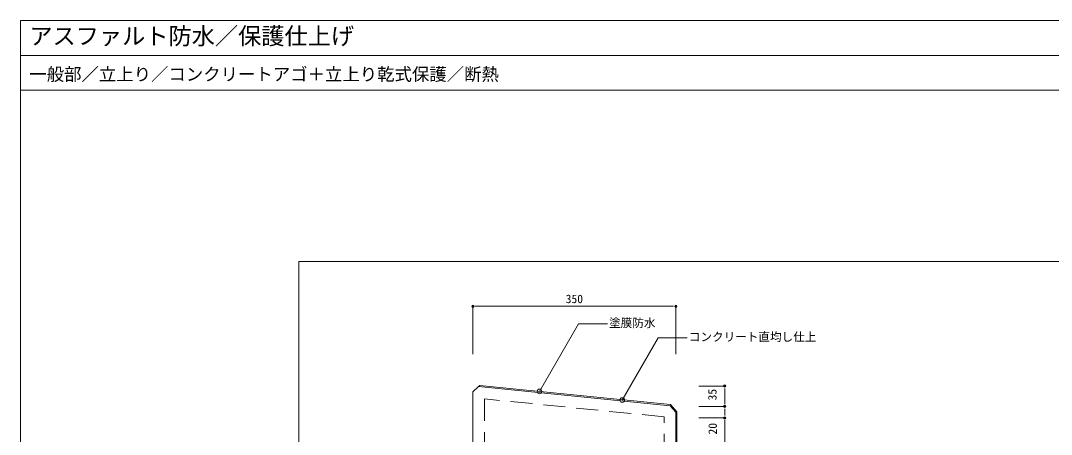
# Model space of a CAD drawing. Units: millimetres, scale not verified. Extents: x -1380 to 1380, y -955 to 955.
# Drawn here: x -1380 to 398, y 242 to 955 of the extents above; entities that cross this region are included whole.
import ezdxf
from ezdxf.enums import TextEntityAlignment as Align

# ---------------------------------------------------------------- set-up
doc = ezdxf.new("R2010")
doc.units = ezdxf.units.MM
doc.header["$LTSCALE"] = 3
doc.linetypes.add('USER1', pattern=[19.05, 12.7, -6.35])
for name, color, linetype, lineweight in [('0-0_0', 7, 'Continuous', 9), ('0-3_KUTAI', 3, 'Continuous', 18), ('0-4_BOUSUI', 1, 'Continuous', 18), ('0-5_MOJI', 7, 'Continuous', 18), ('0-6_sunpo', 7, 'Continuous', 18), ('0-A_WAKU', 7, 'Continuous', 18)]:
    doc.layers.add(name, color=color, linetype=linetype, lineweight=lineweight)
doc.styles.add('ＭＳ ゴシック', font='')
doc.styles.get('ＭＳ ゴシック').set_extended_font_data('MS Gothic')

# ---------------------------------------------------------------- blocks, each defined once
blk = doc.blocks.new('_DOT')
at = {"layer": '0-0_0'}
for p, q in [((-0.5, 0), (-1, 0)), ((0.25, 0), (-0.25, 0))]:
    blk.add_line(p, q, dxfattribs=at)
blk.add_circle((0, 0), 0.25, dxfattribs=at)

msp = doc.modelspace()

# ---------------------------------------------------------------- linework, layer by layer
at = {"layer": '0-0_0', "lineweight": 18}
msp.add_line((-1379.957, 895.031), (1380.043, 895.031), dxfattribs=at)
msp.add_lwpolyline([(-899.957, -659.969), (900.043, -659.969), (900.043, 540.031), (-899.957, 540.031)], close=True, dxfattribs=at)
at = {"layer": '0-3_KUTAI'}
msp.add_lwpolyline([(-249.957, 100.031), (-249.957, 280.031), (-259.907, 291.026), (-590.006, 324.036), (-599.957, 315.031), (-599.957, -659.969)], dxfattribs=at)
at = {"layer": '0-3_KUTAI', "linetype": 'USER1'}
msp.add_lwpolyline([(-269.957, 90.031), (-269.957, 271.931), (-579.957, 302.931), (-579.957, -659.969)], dxfattribs=at)
at = {"layer": '0-4_BOUSUI'}
msp.add_line((-590.006, 324.036), (-588.179, 325.863), dxfattribs=at)
msp.add_lwpolyline([(-257.128, 90.031), (-247.957, 99.203), (-247.957, 280.802), (-258.941, 292.94), (-588.179, 325.863)], dxfattribs=at)
at = {"layer": '0-5_MOJI'}
for p, q in [((-418.004, 432.042), (-485.131, 315.774)), ((-368.004, 432.042), (-418.004, 432.042)), ((-280.536, 408.005), (-342.444, 300.778)), ((-230.536, 408.005), (-280.536, 408.005))]:
    msp.add_line(p, q, dxfattribs=at)
for centre in [(-485.131, 315.774), (-342.444, 300.778)]:
    msp.add_circle(centre, 4, dxfattribs=at)
at = {"layer": '0-6_sunpo'}
for p, q in [((-599.957, 380.031), (-599.957, 462.544)), ((-257.957, 462.544), (-591.957, 462.544)), ((-249.957, 380.031), (-249.957, 462.544)), ((-210.57, 325.031), (-165.57, 325.031)), ((-165.57, 317.031), (-165.57, 298.031)), ((-210.57, 290.031), (-165.57, 290.031)), ((-210.57, 290.031), (-165.57, 290.031)), ((-210.57, 270.031), (-165.57, 270.031)), ((-210.57, 270.031), (-165.57, 270.031)), ((-165.57, 282.031), (-165.57, 278.031)), ((-165.57, 262.031), (-165.57, 98.031))]:
    msp.add_line(p, q, dxfattribs=at)
at = {"layer": '0-A_WAKU'}
for points in [[(1380.043, 835.031), (-1379.957, 835.031), (-1379.957, 955.031), (1380.043, 955.031)], [(-1379.957, -954.969), (1380.043, -954.969), (1380.043, 955.031), (-1379.957, 955.031)]]:
    msp.add_lwpolyline(points, close=True, dxfattribs=at)

# ---------------------------------------------------------------- block references
at = {"layer": '0-6_sunpo', "xscale": 8, "yscale": 8}
for p, rotation in [((-599.957, 462.544), 180), ((-165.57, 325.031), 90), ((-165.57, 290.031), 270), ((-165.57, 290.031), 90), ((-165.57, 270.031), 270), ((-165.57, 270.031), 90)]:
    msp.add_blockref('_DOT', p, dxfattribs=dict(at, rotation=rotation))
msp.add_blockref('_DOT', (-249.957, 462.544), dxfattribs=at)

# ---------------------------------------------------------------- texts
at = {"layer": '0-5_MOJI', "style": 'ＭＳ ゴシック'}
for s, p in [('塗膜防水', (-365.004, 422.042)), ('コンクリート直均し仕上', (-227.536, 398.005))]:
    msp.add_text(s, height=14.66, dxfattribs=at).set_placement(p, align=Align.BOTTOM_LEFT)
at = {"layer": '0-6_sunpo', "style": 'ＭＳ ゴシック'}
msp.add_text('350', height=14.66, dxfattribs=at).set_placement((-439.957, 463.544), align=Align.BOTTOM_LEFT)
for s, p in [('35', (-175.339, 300.198)), ('20', (-174.72, 241.426))]:
    msp.add_text(s, height=14.66, rotation=90, dxfattribs=at).set_placement(p, align=Align.BOTTOM_LEFT)
at = {"layer": '0-A_WAKU', "style": 'ＭＳ ゴシック'}
for s, height, p in [('アスファルト防水／保護仕上げ', 29.33, (-1364.957, 905.031)), ('一般部／立上り／コンクリートアゴ＋立上り乾式保護／断熱', 21.99, (-1364.957, 845.031))]:
    msp.add_text(s, height=height, dxfattribs=at).set_placement(p, align=Align.BOTTOM_LEFT)

doc.saveas('drawing.dxf')
